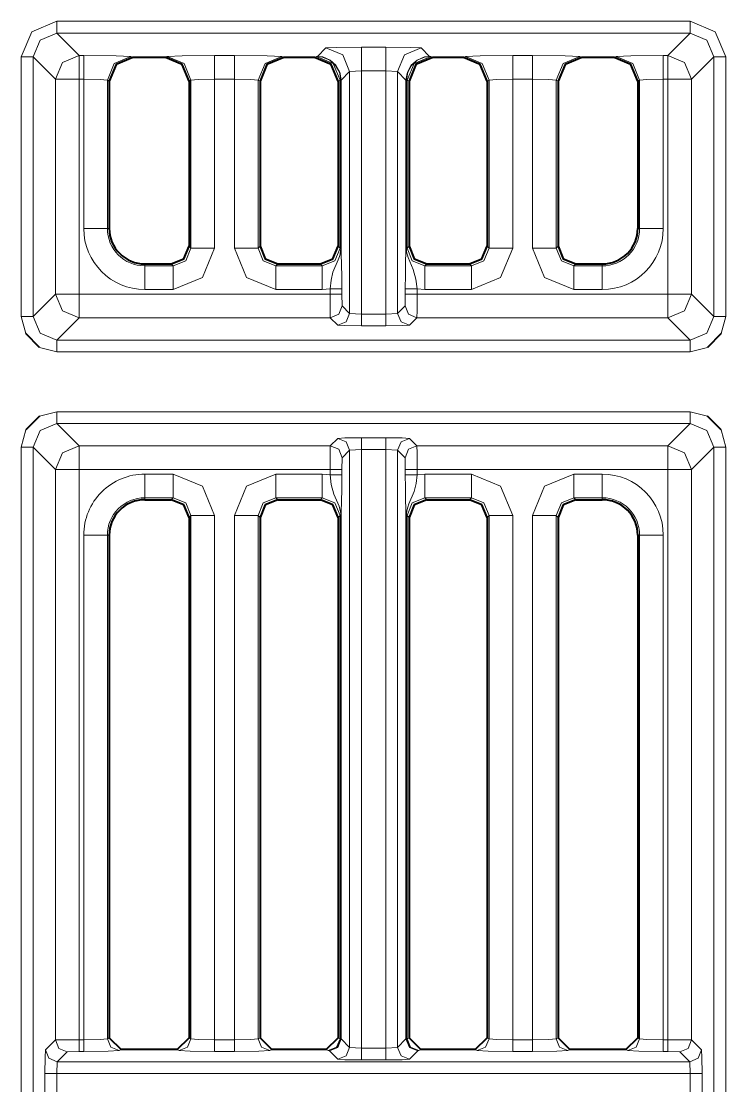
# Model space of a CAD drawing. Header units: millimetres. Extents: x 0 to 2941, y -405 to 1422.
# Drawn here: x 484.08 to 513.85, y 1082.94 to 1127.93 of the extents above; entities that cross this region are included whole.
import ezdxf

# ---------------------------------------------------------------- set-up
doc = ezdxf.new("R2010")
doc.units = ezdxf.units.MM
doc.layers.add('FINE', color=9, linetype='Continuous')
doc.layers.add('OUTLINE', color=7, linetype='Continuous')

msp = doc.modelspace()

# ---------------------------------------------------------------- linework, layer by layer
at = {"layer": 'FINE', "lineweight": 9}
for p, q in [((485.579, 1127.928), (512.354, 1127.928)), ((485.579, 1127.428), (486.523, 1126.484)), ((512.354, 1127.428), (485.579, 1127.428)), ((511.41, 1126.484), (512.354, 1127.428)), ((486.523, 1126.484), (486.719, 1126.484)), ((492.25, 1126.484), (493.09, 1126.484)), ((496.601, 1126.443), (496.957, 1126.799)), ((498.457, 1126.837), (499.483, 1126.837)), ((500.982, 1126.799), (501.338, 1126.443)), ((504.85, 1126.484), (505.69, 1126.484)), ((511.215, 1126.484), (511.41, 1126.484)), ((484.08, 1115.453), (484.08, 1126.428)), ((488.716, 1126.434), (488.799, 1126.393)), ((490.17, 1126.393), (490.252, 1126.434)), ((495.087, 1126.434), (495.17, 1126.393)), ((496.47, 1126.393), (496.552, 1126.434)), ((496.552, 1126.434), (496.601, 1126.443)), ((501.338, 1126.443), (501.387, 1126.434)), ((501.387, 1126.434), (501.47, 1126.393)), ((502.77, 1126.393), (502.852, 1126.434)), ((507.687, 1126.434), (507.77, 1126.393)), ((509.135, 1126.393), (509.217, 1126.434)), ((497.957, 1125.8), (497.6, 1125.442)), ((498.457, 1125.838), (497.957, 1125.8)), ((497.957, 1115.582), (497.957, 1125.8)), ((498.457, 1125.838), (498.457, 1115.556)), ((499.483, 1125.838), (498.457, 1125.838)), ((499.483, 1115.556), (499.483, 1125.838)), ((499.982, 1125.8), (499.483, 1125.838)), ((499.982, 1125.8), (499.982, 1115.582)), ((486.523, 1125.484), (486.523, 1116.397)), ((492.25, 1125.484), (492.25, 1118.34)), ((494.088, 1125.435), (494.088, 1118.34)), ((494.17, 1125.394), (494.088, 1125.435)), ((497.551, 1125.435), (497.47, 1125.394)), ((497.583, 1125.446), (497.551, 1125.435)), ((497.551, 1118.34), (497.551, 1125.435)), ((497.583, 1125.442), (497.583, 1125.446)), ((497.583, 1118.34), (497.583, 1125.442)), ((497.6, 1125.442), (497.6, 1118.34)), ((500.34, 1125.442), (500.34, 1125.448)), ((500.388, 1125.435), (500.356, 1125.446)), ((500.356, 1125.446), (500.356, 1125.442)), ((500.356, 1125.442), (500.356, 1118.34)), ((500.47, 1125.394), (500.388, 1125.435)), ((500.388, 1125.435), (500.388, 1118.34)), ((503.851, 1125.435), (503.77, 1125.394)), ((503.851, 1118.34), (503.851, 1125.435)), ((506.688, 1125.435), (506.688, 1118.34)), ((506.77, 1125.394), (506.688, 1125.435)), ((510.216, 1125.435), (510.135, 1125.394)), ((510.216, 1119.172), (510.216, 1125.435)), ((511.41, 1116.397), (511.41, 1125.484)), ((487.717, 1119.172), (487.799, 1119.172)), ((510.135, 1119.172), (510.216, 1119.172)), ((491.17, 1118.421), (491.251, 1118.34)), ((494.088, 1118.34), (494.17, 1118.421)), ((497.47, 1118.421), (497.551, 1118.34)), ((500.388, 1118.34), (500.47, 1118.421)), ((503.77, 1118.421), (503.851, 1118.34)), ((506.688, 1118.34), (506.77, 1118.421)), ((494.919, 1117.672), (494.837, 1117.591)), ((494.837, 1117.591), (496.802, 1117.591)), ((496.802, 1117.591), (496.721, 1117.672)), ((501.219, 1117.672), (501.137, 1117.591)), ((501.137, 1117.591), (503.102, 1117.591)), ((503.102, 1117.591), (503.021, 1117.672)), ((507.519, 1117.672), (507.437, 1117.591)), ((507.437, 1117.591), (508.635, 1117.591)), ((508.635, 1117.591), (508.635, 1117.672)), ((490.502, 1116.592), (489.299, 1116.592)), ((496.802, 1116.592), (494.837, 1116.592)), ((497.129, 1116.623), (496.802, 1116.592)), ((497.629, 1116.623), (497.629, 1116.397)), ((500.31, 1116.397), (500.31, 1116.623)), ((500.81, 1116.623), (500.81, 1116.397)), ((501.137, 1116.592), (500.81, 1116.623)), ((503.102, 1116.592), (501.137, 1116.592)), ((508.635, 1116.592), (507.437, 1116.592)), ((497.629, 1116.397), (497.642, 1115.897)), ((500.298, 1115.897), (500.31, 1116.397)), ((500.81, 1116.397), (511.41, 1116.397)), ((497.642, 1115.897), (497.957, 1115.582)), ((499.982, 1115.582), (500.298, 1115.897)), ((484.268, 1114.726), (484.08, 1115.453)), ((486.523, 1115.397), (485.579, 1114.453)), ((497.957, 1115.582), (498.457, 1115.556)), ((498.457, 1115.556), (499.483, 1115.556)), ((499.483, 1115.556), (499.982, 1115.582)), ((500.797, 1115.397), (500.482, 1115.082)), ((511.41, 1115.397), (500.797, 1115.397)), ((512.354, 1114.453), (511.41, 1115.397)), ((513.853, 1115.453), (513.665, 1114.726)), ((499.483, 1115.056), (498.457, 1115.056)), ((485.579, 1114.453), (512.354, 1114.453)), ((513.081, 1114.141), (512.354, 1113.954)), ((512.354, 1110.928), (485.579, 1110.928)), ((485.579, 1110.928), (486.523, 1109.984)), ((511.41, 1109.984), (512.354, 1110.928)), ((484.08, 1109.928), (484.268, 1110.655)), ((497.142, 1109.984), (497.457, 1110.299)), ((498.457, 1110.324), (499.483, 1110.324)), ((500.482, 1110.299), (500.797, 1109.984)), ((513.665, 1110.655), (513.853, 1109.928)), ((484.08, 1055.348), (484.08, 1109.928)), ((484.579, 1109.928), (484.579, 1055.203)), ((485.523, 1108.984), (484.579, 1109.928)), ((486.523, 1109.984), (497.142, 1109.984)), ((500.797, 1109.984), (511.41, 1109.984)), ((513.354, 1109.928), (512.41, 1108.984)), ((513.354, 1055.203), (513.354, 1109.928)), ((513.853, 1109.928), (513.853, 1055.348)), ((497.642, 1109.484), (497.629, 1108.984)), ((497.957, 1109.799), (497.642, 1109.484)), ((498.457, 1109.825), (497.957, 1109.799)), ((497.957, 1084.558), (497.957, 1109.799)), ((498.457, 1109.825), (498.457, 1084.532)), ((499.483, 1109.825), (498.457, 1109.825)), ((499.483, 1084.532), (499.483, 1109.825)), ((499.982, 1109.799), (499.483, 1109.825)), ((499.982, 1109.799), (499.982, 1084.558)), ((500.298, 1109.484), (499.982, 1109.799)), ((500.31, 1108.984), (500.298, 1109.484)), ((485.523, 1084.873), (485.523, 1108.984)), ((486.523, 1108.984), (486.523, 1084.886)), ((497.629, 1108.984), (497.629, 1108.758)), ((500.31, 1108.758), (500.31, 1108.984)), ((500.81, 1108.984), (500.81, 1108.758)), ((512.41, 1108.984), (512.41, 1084.873)), ((489.299, 1108.788), (490.502, 1108.788)), ((494.837, 1108.788), (496.802, 1108.788)), ((496.802, 1108.788), (497.129, 1108.758)), ((500.81, 1108.758), (501.137, 1108.788)), ((501.137, 1108.788), (503.102, 1108.788)), ((507.437, 1108.788), (508.635, 1108.788)), ((496.802, 1107.79), (494.837, 1107.79)), ((494.837, 1107.79), (494.919, 1107.708)), ((496.721, 1107.708), (496.802, 1107.79)), ((501.137, 1107.79), (501.219, 1107.708)), ((503.102, 1107.79), (501.137, 1107.79)), ((503.021, 1107.708), (503.102, 1107.79)), ((508.635, 1107.79), (507.437, 1107.79)), ((507.437, 1107.79), (507.519, 1107.708)), ((508.635, 1107.708), (508.635, 1107.79)), ((491.251, 1107.041), (491.17, 1106.959)), ((491.251, 1084.923), (491.251, 1107.041)), ((492.25, 1107.041), (492.25, 1084.886)), ((493.09, 1084.886), (493.09, 1107.041)), ((494.17, 1106.959), (494.088, 1107.041)), ((497.551, 1107.041), (497.47, 1106.959)), ((497.551, 1084.923), (497.551, 1107.041)), ((497.6, 1107.041), (497.6, 1084.915)), ((500.356, 1107.041), (500.356, 1084.915)), ((500.47, 1106.959), (500.388, 1107.041)), ((503.851, 1107.041), (503.77, 1106.959)), ((503.851, 1084.923), (503.851, 1107.041)), ((504.85, 1107.041), (504.85, 1084.886)), ((505.69, 1084.886), (505.69, 1107.041)), ((506.77, 1106.959), (506.688, 1107.041)), ((486.719, 1084.886), (486.719, 1106.208)), ((487.717, 1106.208), (487.717, 1084.923)), ((487.799, 1106.208), (487.717, 1106.208)), ((510.216, 1106.208), (510.135, 1106.208)), ((511.215, 1106.208), (511.215, 1084.886)), ((485.103, 1084.453), (485.523, 1084.873)), ((486.523, 1084.886), (486.719, 1084.886)), ((487.717, 1084.923), (487.799, 1084.964)), ((491.17, 1084.964), (491.251, 1084.923)), ((492.25, 1084.886), (493.09, 1084.886)), ((497.47, 1084.964), (497.551, 1084.923)), ((497.551, 1084.923), (497.583, 1084.915)), ((497.6, 1084.915), (497.957, 1084.558)), ((500.356, 1084.915), (500.388, 1084.923)), ((503.77, 1084.964), (503.851, 1084.923)), ((504.85, 1084.886), (505.69, 1084.886)), ((511.215, 1084.886), (511.41, 1084.886)), ((512.41, 1084.873), (512.83, 1084.453)), ((486.023, 1084.373), (485.603, 1083.953)), ((488.298, 1084.464), (488.216, 1084.423)), ((490.752, 1084.423), (490.67, 1084.464)), ((493.09, 1084.386), (492.25, 1084.386)), ((494.67, 1084.464), (494.588, 1084.423)), ((497.052, 1084.423), (496.97, 1084.464)), ((497.1, 1084.415), (497.052, 1084.423)), ((497.457, 1084.058), (497.1, 1084.415)), ((497.957, 1084.558), (498.457, 1084.532)), ((498.457, 1084.532), (499.483, 1084.532)), ((499.483, 1084.532), (499.982, 1084.558)), ((500.839, 1084.415), (500.482, 1084.058)), ((500.888, 1084.423), (500.839, 1084.415)), ((500.97, 1084.464), (500.888, 1084.423)), ((503.352, 1084.423), (503.27, 1084.464)), ((505.69, 1084.386), (504.85, 1084.386)), ((507.27, 1084.464), (507.187, 1084.423)), ((509.717, 1084.423), (509.635, 1084.464)), ((511.41, 1084.386), (511.215, 1084.386)), ((511.91, 1084.373), (511.41, 1084.386)), ((485.603, 1083.953), (485.578, 1083.453)), ((499.483, 1084.032), (498.457, 1084.032)), ((512.356, 1083.453), (512.33, 1083.953)), ((485.078, 1082.427), (485.078, 1083.453)), ((512.855, 1083.453), (512.855, 1082.427))]:
    msp.add_line(p, q, dxfattribs=at)
for points in [[(484.08, 1126.428), (484.519, 1127.488), (485.579, 1127.928)], [(485.579, 1127.928), (485.579, 1127.579), (485.579, 1127.428)], [(512.354, 1127.428), (512.354, 1127.579), (512.354, 1127.928)], [(512.354, 1127.928), (513.414, 1127.488), (513.853, 1126.428)], [(484.579, 1126.428), (484.872, 1127.135), (485.579, 1127.428)], [(512.354, 1127.428), (513.061, 1127.135), (513.354, 1126.428)], [(485.523, 1125.484), (485.816, 1126.191), (486.523, 1126.484)], [(486.523, 1125.484), (486.523, 1126.182), (486.523, 1126.484)], [(486.719, 1126.484), (488.095, 1126.47), (488.716, 1126.434)], [(486.719, 1125.484), (486.719, 1126.182), (486.719, 1126.484)], [(490.252, 1126.434), (490.873, 1126.47), (492.25, 1126.484)], [(492.25, 1126.484), (492.25, 1126.182), (492.25, 1125.484)], [(493.09, 1126.484), (493.09, 1126.182), (493.09, 1125.484)], [(493.09, 1126.484), (494.466, 1126.47), (495.087, 1126.434)], [(496.957, 1126.799), (497.41, 1126.826), (498.457, 1126.837)], [(496.957, 1126.799), (497.664, 1126.506), (497.957, 1125.8)], [(498.457, 1126.837), (498.457, 1126.536), (498.457, 1125.838)], [(499.483, 1126.837), (499.483, 1126.536), (499.483, 1125.838)], [(499.483, 1126.837), (500.529, 1126.826), (500.982, 1126.799)], [(500.982, 1126.799), (500.275, 1126.506), (499.982, 1125.8)], [(502.852, 1126.434), (503.473, 1126.47), (504.85, 1126.484)], [(504.85, 1126.484), (504.85, 1126.182), (504.85, 1125.484)], [(505.69, 1126.484), (505.69, 1126.182), (505.69, 1125.484)], [(505.69, 1126.484), (507.066, 1126.47), (507.687, 1126.434)], [(509.217, 1126.434), (509.838, 1126.47), (511.215, 1126.484)], [(511.215, 1126.484), (511.215, 1126.182), (511.215, 1125.484)], [(511.41, 1126.484), (511.41, 1126.182), (511.41, 1125.484)], [(511.41, 1126.484), (512.117, 1126.191), (512.41, 1125.484)], [(484.579, 1126.428), (484.429, 1126.428), (484.08, 1126.428)], [(484.579, 1126.428), (484.579, 1115.453), (485.523, 1116.397)], [(485.523, 1116.397), (485.523, 1125.484), (484.579, 1126.428)], [(487.717, 1125.435), (488.01, 1126.141), (488.716, 1126.434)], [(490.252, 1126.434), (490.958, 1126.141), (491.251, 1125.435)], [(495.087, 1126.434), (494.381, 1126.141), (494.088, 1125.435)], [(496.552, 1126.434), (497.258, 1126.141), (497.551, 1125.435)], [(496.601, 1126.443), (496.625, 1126.443), (496.817, 1126.418), (497.122, 1126.29), (497.367, 1126.066), (497.526, 1125.775), (497.583, 1125.446), (497.595, 1125.447), (497.6, 1125.448), (497.6, 1125.442)], [(496.601, 1126.443), (496.625, 1126.443), (496.819, 1126.419), (497.13, 1126.291), (497.379, 1126.069), (497.542, 1125.777), (497.6, 1125.448)], [(501.338, 1126.443), (501.314, 1126.443), (501.12, 1126.419), (500.81, 1126.291), (500.56, 1126.069), (500.397, 1125.777), (500.34, 1125.448)], [(501.338, 1126.443), (501.314, 1126.443), (501.123, 1126.418), (500.817, 1126.29), (500.572, 1126.066), (500.413, 1125.775), (500.356, 1125.446)], [(501.387, 1126.434), (500.681, 1126.141), (500.388, 1125.435)], [(502.852, 1126.434), (503.558, 1126.141), (503.851, 1125.435)], [(507.687, 1126.434), (506.981, 1126.141), (506.688, 1125.435)], [(509.217, 1126.434), (509.923, 1126.141), (510.216, 1125.435)], [(513.853, 1126.428), (513.504, 1126.428), (513.354, 1126.428)], [(513.853, 1126.428), (513.853, 1115.453), (513.504, 1115.453), (513.354, 1115.453)], [(500.34, 1118.34), (500.34, 1125.442), (499.982, 1125.8)], [(486.523, 1125.484), (485.825, 1125.484), (485.523, 1125.484)], [(486.719, 1119.172), (486.719, 1125.484), (486.523, 1125.484)], [(487.717, 1125.435), (487.407, 1125.47), (486.719, 1125.484)], [(487.799, 1125.394), (487.717, 1125.435), (487.717, 1119.172)], [(491.251, 1118.34), (491.251, 1125.435), (491.17, 1125.394)], [(492.25, 1125.484), (491.561, 1125.47), (491.251, 1125.435)], [(493.09, 1118.34), (493.09, 1125.484), (492.25, 1125.484)], [(494.088, 1125.435), (493.778, 1125.47), (493.09, 1125.484)], [(497.6, 1125.442), (497.595, 1125.442), (497.583, 1125.442)], [(500.34, 1125.448), (500.344, 1125.447), (500.356, 1125.446)], [(500.356, 1125.442), (500.344, 1125.442), (500.34, 1125.442)], [(504.85, 1125.484), (504.161, 1125.47), (503.851, 1125.435)], [(505.69, 1118.34), (505.69, 1125.484), (504.85, 1125.484), (504.85, 1118.34)], [(506.688, 1125.435), (506.378, 1125.47), (505.69, 1125.484)], [(511.215, 1125.484), (510.526, 1125.47), (510.216, 1125.435)], [(511.41, 1125.484), (511.215, 1125.484), (511.215, 1119.172)], [(512.41, 1125.484), (512.108, 1125.484), (511.41, 1125.484)], [(486.719, 1119.172), (487.407, 1119.172), (487.717, 1119.172)], [(511.215, 1119.172), (510.526, 1119.172), (510.216, 1119.172)], [(490.502, 1117.591), (491.033, 1117.809), (491.251, 1118.34)], [(492.25, 1118.34), (491.738, 1117.104), (490.502, 1116.592)], [(491.251, 1118.34), (491.561, 1118.34), (492.25, 1118.34)], [(493.09, 1118.34), (493.778, 1118.34), (494.088, 1118.34)], [(494.837, 1116.592), (493.601, 1117.104), (493.09, 1118.34)], [(494.088, 1118.34), (494.306, 1117.809), (494.837, 1117.591)], [(496.802, 1117.591), (497.333, 1117.809), (497.551, 1118.34)], [(497.129, 1116.623), (497.172, 1116.987), (497.25, 1117.33), (497.475, 1117.848), (497.526, 1117.985), (497.555, 1118.091), (497.578, 1118.237), (497.583, 1118.307), (497.583, 1118.34)], [(497.551, 1118.34), (497.562, 1118.34), (497.583, 1118.34)], [(497.6, 1118.34), (497.595, 1118.34), (497.583, 1118.34)], [(497.6, 1118.34), (497.6, 1118.327), (497.6, 1118.3), (497.601, 1118.241), (497.603, 1118.192), (497.605, 1118.118), (497.62, 1117.624), (497.627, 1117.153), (497.629, 1116.623)], [(500.31, 1116.623), (500.313, 1117.215), (500.323, 1117.763), (500.336, 1118.171), (500.339, 1118.279), (500.339, 1118.313), (500.34, 1118.34)], [(500.356, 1118.34), (500.344, 1118.34), (500.34, 1118.34)], [(500.356, 1118.34), (500.358, 1118.27), (500.367, 1118.183), (500.427, 1117.944), (500.649, 1117.444), (500.76, 1117.03), (500.81, 1116.623)], [(500.356, 1118.34), (500.377, 1118.34), (500.388, 1118.34)], [(500.388, 1118.34), (500.606, 1117.809), (501.137, 1117.591)], [(503.102, 1117.591), (503.633, 1117.809), (503.851, 1118.34)], [(504.85, 1118.34), (504.338, 1117.104), (503.102, 1116.592)], [(503.851, 1118.34), (504.161, 1118.34), (504.85, 1118.34)], [(505.69, 1118.34), (506.378, 1118.34), (506.688, 1118.34)], [(507.437, 1116.592), (506.201, 1117.104), (505.69, 1118.34)], [(506.688, 1118.34), (506.906, 1117.809), (507.437, 1117.591)], [(489.299, 1117.672), (489.299, 1117.591), (490.502, 1117.591), (490.421, 1117.672)], [(489.299, 1117.591), (489.299, 1117.281), (489.299, 1116.592)], [(490.502, 1117.591), (490.502, 1117.281), (490.502, 1116.592)], [(494.837, 1116.592), (494.837, 1117.281), (494.837, 1117.591)], [(496.802, 1116.592), (496.802, 1117.281), (496.802, 1117.591)], [(501.137, 1116.592), (501.137, 1117.281), (501.137, 1117.591)], [(503.102, 1116.592), (503.102, 1117.281), (503.102, 1117.591)], [(507.437, 1116.592), (507.437, 1117.281), (507.437, 1117.591)], [(508.635, 1116.592), (508.635, 1117.281), (508.635, 1117.591)], [(486.523, 1116.397), (497.129, 1116.397), (497.129, 1116.623)], [(497.629, 1116.623), (497.478, 1116.623), (497.129, 1116.623)], [(500.81, 1116.623), (500.461, 1116.623), (500.31, 1116.623)], [(486.523, 1115.397), (485.816, 1115.69), (485.523, 1116.397)], [(485.523, 1116.397), (485.825, 1116.397), (486.523, 1116.397)], [(486.523, 1116.397), (486.523, 1115.699), (486.523, 1115.397)], [(497.629, 1116.397), (497.478, 1116.397), (497.129, 1116.397)], [(497.142, 1115.397), (497.133, 1115.699), (497.129, 1116.397)], [(500.81, 1116.397), (500.461, 1116.397), (500.31, 1116.397)], [(500.81, 1116.397), (500.806, 1115.699), (500.797, 1115.397)], [(512.41, 1116.397), (512.117, 1115.69), (511.41, 1115.397)], [(511.41, 1116.397), (511.41, 1115.699), (511.41, 1115.397)], [(511.41, 1116.397), (512.108, 1116.397), (512.41, 1116.397)], [(497.642, 1115.897), (497.495, 1115.544), (497.142, 1115.397)], [(500.797, 1115.397), (500.444, 1115.544), (500.298, 1115.897)], [(484.579, 1115.453), (484.429, 1115.453), (484.08, 1115.453)], [(484.579, 1115.453), (484.872, 1114.746), (485.579, 1114.453)], [(497.457, 1115.082), (497.142, 1115.397), (486.523, 1115.397)], [(497.957, 1115.582), (497.81, 1115.228), (497.457, 1115.082)], [(498.457, 1115.556), (498.457, 1115.207), (498.457, 1115.056)], [(499.483, 1115.556), (499.483, 1115.207), (499.483, 1115.056)], [(500.482, 1115.082), (500.129, 1115.228), (499.982, 1115.582)], [(512.354, 1114.453), (513.061, 1114.746), (513.354, 1115.453)], [(498.457, 1115.056), (497.759, 1115.064), (497.457, 1115.082)], [(500.482, 1115.082), (500.18, 1115.064), (499.483, 1115.056)], [(485.579, 1114.453), (485.579, 1114.303), (485.579, 1113.954)], [(512.354, 1114.453), (512.354, 1114.303), (512.354, 1113.954)], [(512.354, 1113.954), (485.579, 1113.954), (484.852, 1114.141)], [(484.852, 1111.239), (485.579, 1111.427), (512.354, 1111.427), (513.081, 1111.239)], [(485.579, 1111.427), (485.579, 1111.078), (485.579, 1110.928)], [(512.354, 1111.427), (512.354, 1111.078), (512.354, 1110.928)], [(485.579, 1110.928), (484.872, 1110.635), (484.579, 1109.928)], [(513.354, 1109.928), (513.061, 1110.635), (512.354, 1110.928)], [(497.457, 1110.299), (497.759, 1110.317), (498.457, 1110.324)], [(497.457, 1110.299), (497.81, 1110.153), (497.957, 1109.799)], [(498.457, 1110.324), (498.457, 1110.173), (498.457, 1109.825)], [(499.483, 1110.324), (499.483, 1110.173), (499.483, 1109.825)], [(499.483, 1110.324), (500.18, 1110.317), (500.482, 1110.299)], [(500.482, 1110.299), (500.129, 1110.153), (499.982, 1109.799)], [(484.579, 1109.928), (484.429, 1109.928), (484.08, 1109.928)], [(485.523, 1108.984), (485.816, 1109.691), (486.523, 1109.984)], [(486.523, 1109.984), (486.523, 1109.682), (486.523, 1108.984)], [(497.129, 1108.984), (497.133, 1109.682), (497.142, 1109.984)], [(497.142, 1109.984), (497.495, 1109.837), (497.642, 1109.484)], [(500.797, 1109.984), (500.444, 1109.837), (500.298, 1109.484)], [(500.797, 1109.984), (500.806, 1109.682), (500.81, 1108.984)], [(511.41, 1109.984), (512.117, 1109.691), (512.41, 1108.984)], [(511.41, 1109.984), (511.41, 1109.682), (511.41, 1108.984)], [(513.853, 1109.928), (513.504, 1109.928), (513.354, 1109.928)], [(485.523, 1108.984), (485.825, 1108.984), (486.523, 1108.984)], [(497.129, 1108.758), (497.129, 1108.984), (486.523, 1108.984)], [(497.129, 1108.984), (497.478, 1108.984), (497.629, 1108.984)], [(500.81, 1108.984), (500.461, 1108.984), (500.31, 1108.984)], [(511.41, 1084.886), (511.41, 1108.984), (500.81, 1108.984)], [(511.41, 1108.984), (512.108, 1108.984), (512.41, 1108.984)], [(489.299, 1108.788), (489.299, 1108.1), (489.299, 1107.79)], [(490.502, 1108.788), (490.502, 1108.1), (490.502, 1107.79)], [(490.502, 1108.788), (491.738, 1108.277), (492.25, 1107.041)], [(493.09, 1107.041), (493.601, 1108.277), (494.837, 1108.788)], [(494.837, 1107.79), (494.837, 1108.1), (494.837, 1108.788)], [(496.802, 1107.79), (496.802, 1108.1), (496.802, 1108.788)], [(497.129, 1108.758), (497.478, 1108.758), (497.629, 1108.758)], [(497.583, 1084.915), (497.583, 1107.041), (497.581, 1107.111), (497.572, 1107.198), (497.512, 1107.437), (497.29, 1107.937), (497.179, 1108.351), (497.129, 1108.758)], [(497.629, 1108.758), (497.626, 1108.166), (497.616, 1107.618), (497.604, 1107.21), (497.6, 1107.102), (497.6, 1107.068), (497.6, 1107.041)], [(500.81, 1108.758), (500.461, 1108.758), (500.31, 1108.758)], [(500.34, 1107.041), (500.34, 1107.054), (500.339, 1107.081), (500.338, 1107.14), (500.336, 1107.189), (500.334, 1107.263), (500.32, 1107.757), (500.313, 1108.228), (500.31, 1108.758)], [(500.81, 1108.758), (500.767, 1108.394), (500.689, 1108.051), (500.465, 1107.533), (500.413, 1107.396), (500.384, 1107.29), (500.361, 1107.144), (500.357, 1107.074), (500.356, 1107.041)], [(501.137, 1107.79), (501.137, 1108.1), (501.137, 1108.788)], [(503.102, 1107.79), (503.102, 1108.1), (503.102, 1108.788)], [(503.102, 1108.788), (504.338, 1108.277), (504.85, 1107.041)], [(505.69, 1107.041), (506.201, 1108.277), (507.437, 1108.788)], [(507.437, 1107.79), (507.437, 1108.1), (507.437, 1108.788)], [(508.635, 1108.788), (508.635, 1108.1), (508.635, 1107.79)], [(490.421, 1107.708), (490.502, 1107.79), (489.299, 1107.79), (489.299, 1107.708)], [(491.251, 1107.041), (491.033, 1107.572), (490.502, 1107.79)], [(494.837, 1107.79), (494.306, 1107.572), (494.088, 1107.041)], [(497.551, 1107.041), (497.333, 1107.572), (496.802, 1107.79)], [(501.137, 1107.79), (500.606, 1107.572), (500.388, 1107.041)], [(503.851, 1107.041), (503.633, 1107.572), (503.102, 1107.79)], [(507.437, 1107.79), (506.906, 1107.572), (506.688, 1107.041)], [(492.25, 1107.041), (491.561, 1107.041), (491.251, 1107.041)], [(493.09, 1107.041), (493.778, 1107.041), (494.088, 1107.041)], [(494.088, 1107.041), (494.088, 1084.923), (494.17, 1084.964)], [(497.551, 1107.041), (497.562, 1107.041), (497.583, 1107.041)], [(497.583, 1107.041), (497.595, 1107.041), (497.6, 1107.041)], [(499.982, 1084.558), (500.34, 1084.915), (500.34, 1107.041)], [(500.356, 1107.041), (500.344, 1107.041), (500.34, 1107.041)], [(500.356, 1107.041), (500.377, 1107.041), (500.388, 1107.041)], [(500.388, 1107.041), (500.388, 1084.923), (500.47, 1084.964)], [(503.851, 1107.041), (504.161, 1107.041), (504.85, 1107.041)], [(506.688, 1107.041), (506.378, 1107.041), (505.69, 1107.041)], [(506.688, 1107.041), (506.688, 1084.923), (506.77, 1084.964)], [(486.719, 1106.208), (487.407, 1106.208), (487.717, 1106.208)], [(510.135, 1084.964), (510.216, 1084.923), (510.216, 1106.208)], [(511.215, 1106.208), (510.526, 1106.208), (510.216, 1106.208)], [(485.523, 1084.873), (485.825, 1084.882), (486.523, 1084.886)], [(485.523, 1084.873), (485.67, 1084.52), (486.023, 1084.373)], [(486.523, 1084.886), (486.523, 1084.537), (486.523, 1084.386)], [(486.719, 1084.886), (487.407, 1084.896), (487.717, 1084.923)], [(486.719, 1084.886), (486.719, 1084.537), (486.719, 1084.386)], [(487.717, 1084.923), (487.864, 1084.57), (488.216, 1084.423)], [(491.251, 1084.923), (491.104, 1084.57), (490.752, 1084.423)], [(491.251, 1084.923), (491.561, 1084.896), (492.25, 1084.886)], [(492.25, 1084.886), (492.25, 1084.537), (492.25, 1084.386)], [(493.09, 1084.886), (493.778, 1084.896), (494.088, 1084.923)], [(493.09, 1084.886), (493.09, 1084.537), (493.09, 1084.386)], [(494.088, 1084.923), (494.235, 1084.57), (494.588, 1084.423)], [(497.052, 1084.423), (497.405, 1084.57), (497.551, 1084.923)], [(497.1, 1084.415), (497.453, 1084.562), (497.6, 1084.915)], [(497.1, 1084.415), (497.44, 1084.563), (497.583, 1084.915)], [(497.583, 1084.915), (497.595, 1084.915), (497.6, 1084.915)], [(500.839, 1084.415), (500.486, 1084.562), (500.34, 1084.915)], [(500.34, 1084.915), (500.344, 1084.915), (500.356, 1084.915)], [(500.839, 1084.415), (500.499, 1084.563), (500.356, 1084.915)], [(500.888, 1084.423), (500.535, 1084.57), (500.388, 1084.923)], [(503.352, 1084.423), (503.704, 1084.57), (503.851, 1084.923)], [(503.851, 1084.923), (504.161, 1084.896), (504.85, 1084.886)], [(504.85, 1084.386), (504.85, 1084.537), (504.85, 1084.886)], [(505.69, 1084.886), (506.378, 1084.896), (506.688, 1084.923)], [(505.69, 1084.386), (505.69, 1084.537), (505.69, 1084.886)], [(507.187, 1084.423), (506.835, 1084.57), (506.688, 1084.923)], [(510.216, 1084.923), (510.07, 1084.57), (509.717, 1084.423)], [(510.216, 1084.923), (510.526, 1084.896), (511.215, 1084.886)], [(511.215, 1084.886), (511.215, 1084.537), (511.215, 1084.386)], [(511.41, 1084.386), (511.41, 1084.537), (511.41, 1084.886)], [(511.41, 1084.886), (512.108, 1084.882), (512.41, 1084.873)], [(511.91, 1084.373), (512.263, 1084.52), (512.41, 1084.873)], [(485.078, 1083.453), (485.085, 1084.151), (485.103, 1084.453)], [(485.103, 1084.453), (485.25, 1084.1), (485.603, 1083.953)], [(485.603, 1083.953), (512.33, 1083.953), (511.91, 1084.373)], [(486.719, 1084.386), (486.523, 1084.386), (486.023, 1084.373)], [(488.216, 1084.423), (487.751, 1084.397), (486.719, 1084.386)], [(492.25, 1084.386), (491.217, 1084.397), (490.752, 1084.423)], [(494.588, 1084.423), (494.122, 1084.397), (493.09, 1084.386)], [(497.457, 1084.058), (497.81, 1084.204), (497.957, 1084.558)], [(498.457, 1084.032), (498.457, 1084.183), (498.457, 1084.532)], [(499.483, 1084.032), (499.483, 1084.183), (499.483, 1084.532)], [(500.482, 1084.058), (500.129, 1084.204), (499.982, 1084.558)], [(504.85, 1084.386), (503.817, 1084.397), (503.352, 1084.423)], [(507.187, 1084.423), (506.722, 1084.397), (505.69, 1084.386)], [(511.215, 1084.386), (510.182, 1084.397), (509.717, 1084.423)], [(512.33, 1083.953), (512.683, 1084.1), (512.83, 1084.453)], [(512.83, 1084.453), (512.848, 1084.151), (512.855, 1083.453)], [(498.457, 1084.032), (497.759, 1084.04), (497.457, 1084.058)], [(500.482, 1084.058), (500.18, 1084.04), (499.483, 1084.032)], [(485.078, 1083.453), (485.229, 1083.453), (485.578, 1083.453)], [(512.356, 1083.453), (512.704, 1083.453), (512.855, 1083.453)]]:
    msp.add_lwpolyline(points, dxfattribs=at)
for points in [[(513.354, 1115.453), (513.354, 1126.428), (512.41, 1125.484), (512.41, 1116.397)], [(485.578, 1082.427), (512.356, 1082.427), (512.356, 1083.453), (485.578, 1083.453)]]:
    msp.add_lwpolyline(points, close=True, dxfattribs=at)
for points in [[(486.719, 1119.172, 0.414204), (489.299, 1116.592)], [(487.717, 1119.172, 0.414182), (489.299, 1117.591)], [(508.635, 1117.591, 0.414222), (510.216, 1119.172)], [(508.635, 1116.592, 0.414209), (511.215, 1119.172)], [(489.299, 1108.788, 0.414243), (486.719, 1106.208)], [(511.215, 1106.208, 0.414199), (508.635, 1108.788)], [(489.299, 1107.79, 0.414245), (487.717, 1106.208)], [(510.216, 1106.208, 0.414206), (508.635, 1107.79)]]:
    msp.add_lwpolyline(points, format="xyb", dxfattribs=at)
at = {"layer": 'OUTLINE', "lineweight": 40}
for p, q in [((490.17, 1126.393), (488.799, 1126.393)), ((502.77, 1126.393), (501.47, 1126.393)), ((487.799, 1125.394), (487.799, 1119.172)), ((491.17, 1125.394), (491.17, 1118.421)), ((494.17, 1125.394), (494.17, 1118.421)), ((497.47, 1125.394), (497.47, 1118.421)), ((500.47, 1125.394), (500.47, 1118.421)), ((503.77, 1125.394), (503.77, 1118.421)), ((506.77, 1125.394), (506.77, 1118.421)), ((510.135, 1125.394), (510.135, 1119.172)), ((494.919, 1117.672), (496.721, 1117.672)), ((507.519, 1117.672), (508.635, 1117.672)), ((484.852, 1114.141), (484.268, 1114.726)), ((513.665, 1114.726), (513.081, 1114.141)), ((484.852, 1111.239), (484.268, 1110.655)), ((513.665, 1110.655), (513.081, 1111.239)), ((489.299, 1107.708), (490.421, 1107.708)), ((494.919, 1107.708), (496.721, 1107.708)), ((501.219, 1107.708), (503.021, 1107.708)), ((507.519, 1107.708), (508.635, 1107.708)), ((491.17, 1106.959), (491.17, 1084.964)), ((494.17, 1106.959), (494.17, 1084.964)), ((497.47, 1106.959), (497.47, 1084.964)), ((500.47, 1106.959), (500.47, 1084.964)), ((503.77, 1106.959), (503.77, 1084.964)), ((506.77, 1106.959), (506.77, 1084.964)), ((487.799, 1106.208), (487.799, 1084.964)), ((510.135, 1106.208), (510.135, 1084.964)), ((487.799, 1084.964), (488.298, 1084.464)), ((490.67, 1084.464), (491.17, 1084.964)), ((494.17, 1084.964), (494.67, 1084.464)), ((496.97, 1084.464), (497.47, 1084.964)), ((500.47, 1084.964), (500.97, 1084.464)), ((503.27, 1084.464), (503.77, 1084.964)), ((506.77, 1084.964), (507.27, 1084.464)), ((509.635, 1084.464), (510.135, 1084.964)), ((490.67, 1084.464), (488.298, 1084.464)), ((496.97, 1084.464), (494.67, 1084.464)), ((503.27, 1084.464), (500.97, 1084.464)), ((509.635, 1084.464), (507.27, 1084.464))]:
    msp.add_line(p, q, dxfattribs=at)
for points in [[(488.799, 1126.393), (488.091, 1126.1), (487.799, 1125.394)], [(491.17, 1125.394), (490.877, 1126.1), (490.17, 1126.393)], [(496.47, 1126.393), (495.17, 1126.393), (494.462, 1126.1), (494.17, 1125.394)], [(497.47, 1125.394), (497.177, 1126.1), (496.47, 1126.393)], [(501.47, 1126.393), (500.762, 1126.1), (500.47, 1125.394)], [(503.77, 1125.394), (503.477, 1126.1), (502.77, 1126.393)], [(509.135, 1126.393), (507.77, 1126.393), (507.062, 1126.1), (506.77, 1125.394)], [(510.135, 1125.394), (509.842, 1126.1), (509.135, 1126.393)], [(490.421, 1117.672), (490.95, 1117.892), (491.17, 1118.421)], [(494.17, 1118.421), (494.389, 1117.892), (494.919, 1117.672)], [(496.721, 1117.672), (497.25, 1117.892), (497.47, 1118.421)], [(500.47, 1118.421), (500.689, 1117.892), (501.219, 1117.672), (503.021, 1117.672), (503.55, 1117.892), (503.77, 1118.421)], [(506.77, 1118.421), (506.989, 1117.892), (507.519, 1117.672)], [(491.17, 1106.959), (490.95, 1107.489), (490.421, 1107.708)], [(494.919, 1107.708), (494.389, 1107.489), (494.17, 1106.959)], [(497.47, 1106.959), (497.25, 1107.489), (496.721, 1107.708)], [(501.219, 1107.708), (500.689, 1107.489), (500.47, 1106.959)], [(503.77, 1106.959), (503.55, 1107.489), (503.021, 1107.708)], [(507.519, 1107.708), (506.989, 1107.489), (506.77, 1106.959)]]:
    msp.add_lwpolyline(points, dxfattribs=at)
for points in [[(487.799, 1119.172, 0.414214), (489.299, 1117.672), (490.421, 1117.672)], [(508.635, 1117.672, 0.414214), (510.135, 1119.172)], [(489.299, 1107.708, 0.414214), (487.799, 1106.208)], [(510.135, 1106.208, 0.414214), (508.635, 1107.708)]]:
    msp.add_lwpolyline(points, format="xyb", dxfattribs=at)

doc.saveas('drawing.dxf')
